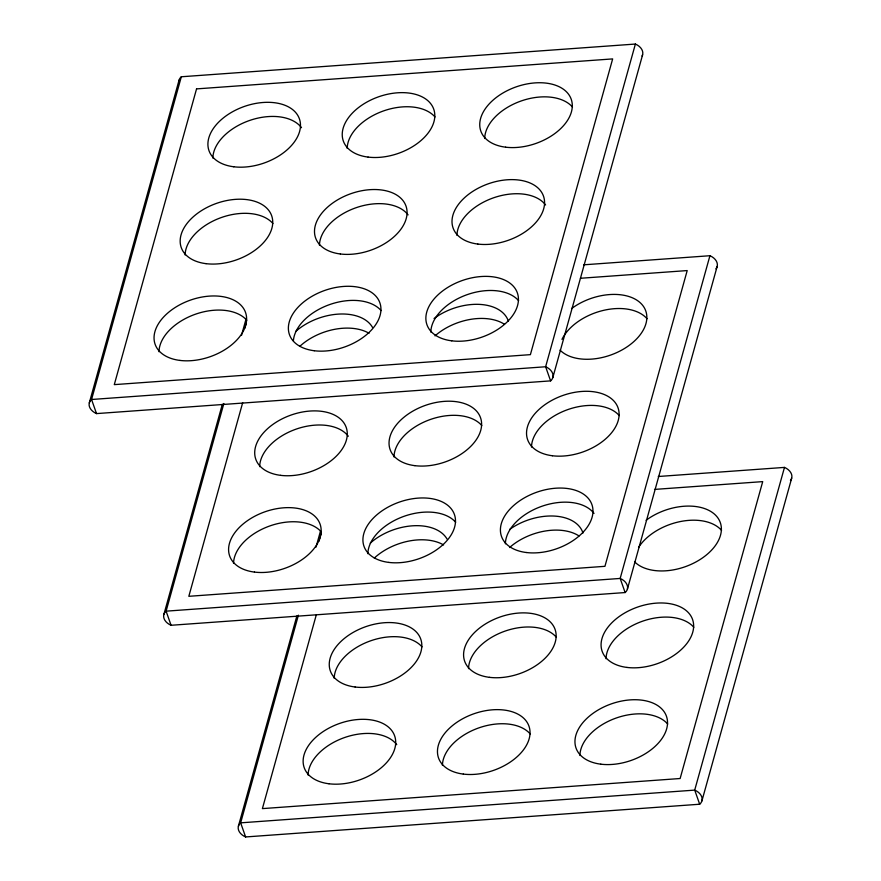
<?xml version="1.0" encoding="UTF-8"?>
<svg xmlns="http://www.w3.org/2000/svg" width="881" height="881" viewBox="0 0 881 881"><rect width="100%" height="100%" fill="white"/><g stroke="black" fill="none" stroke-linecap="round" stroke-linejoin="round"><path stroke-width="1.32" d="M89.311 402.837L179.074 80.127M181.321 76.768L91.558 399.489L96.525 413.596L550.592 380.878L545.625 366.76L635.388 44.05L181.321 76.768A11.982 8.568 15.5 0 0 178.92 82.781M163.855 614.52L222.353 404.225M241.482 335.441L246.262 318.25M223.862 403.509L166.102 611.161A11.982 8.568 15.5 0 0 171.068 625.279L625.136 592.55A11.982 8.568 15.5 0 0 620.169 578.443L709.932 255.721L583.729 264.818M244.83 328.128L246.306 322.831M242.682 402.683L188.831 596.305L604.939 566.318L687.202 270.577L580.436 278.275M238.399 826.191L296.886 615.896M316.026 547.123L320.431 531.254M298.406 615.191L240.645 822.843A11.982 8.568 15.5 0 0 245.612 836.95L699.679 804.232A11.982 8.568 15.5 0 0 694.713 790.114L784.475 467.404L658.272 476.5M318.999 541.121L321.213 533.192M316.224 615.103L262.395 808.615L680.132 778.518L762.715 481.621L654.517 489.418M552.839 377.52L642.601 54.809M627.382 589.202L717.145 266.48M701.926 800.873L791.689 478.163M625.136 592.55L620.169 578.443L166.102 611.161L171.068 625.279M699.679 804.232L694.713 790.114L240.645 822.843L245.612 836.95M505.386 543.819A47.926 29.965 -19.4 0 1 542.3 506.123A47.926 29.965 -19.4 0 1 594.014 513.403M561.968 339.372A47.926 29.965 -19.4 0 1 602.879 310.519A47.926 29.965 -19.4 0 1 647.017 318.713M571.549 308.603A47.926 29.965 -19.4 0 1 638.251 301.126A47.926 29.965 -19.4 0 1 625.191 348.072A47.926 29.965 -19.4 0 1 560.008 350.098M531.507 447.063A47.926 29.965 -19.4 0 1 567.43 409.72A47.926 29.965 -19.4 0 1 619.277 415.601M367.884 553.731A47.926 29.965 -19.4 0 1 403.806 516.387A47.926 29.965 -19.4 0 1 455.664 522.257M435.016 335.87A47.926 29.965 -19.4 0 1 504.461 324.274M299.76 346.387A47.926 29.965 -19.4 0 1 369.04 333.271M434.058 318.504A47.926 29.965 -19.4 0 1 508.447 321.378M295.719 331.443A47.926 29.965 -19.4 0 1 372.553 327.457M259.675 466.655A47.926 29.965 -19.4 0 1 296.6 428.959A47.926 29.965 -19.4 0 1 348.314 436.238M394.005 456.975A47.926 29.965 -19.4 0 1 429.939 419.631A47.926 29.965 -19.4 0 1 481.786 425.512M233.553 563.411A47.926 29.965 -19.4 0 1 269.487 526.067A47.926 29.965 -19.4 0 1 321.334 531.937M709.932 255.721A11.982 8.568 15.5 0 1 715.901 268.848M430.842 332.137A47.926 29.965 -19.4 0 1 466.765 294.794A47.926 29.965 -19.4 0 1 518.612 300.674M484.704 138.504A47.926 29.965 -19.4 0 1 520.627 101.161A47.926 29.965 -19.4 0 1 572.474 107.03M456.964 235.392A47.926 29.965 -19.4 0 1 493.878 197.696A47.926 29.965 -19.4 0 1 545.603 204.976M293.384 340.881A47.926 29.965 -19.4 0 1 330.122 304.408A47.926 29.965 -19.4 0 1 381.121 310.586M347.202 148.404A47.926 29.965 -19.4 0 1 383.125 111.061A47.926 29.965 -19.4 0 1 434.983 116.942M212.872 158.084A47.926 29.965 -19.4 0 1 249.797 120.4A47.926 29.965 -19.4 0 1 301.511 127.679M185.131 254.972A47.926 29.965 -19.4 0 1 221.065 217.629A47.926 29.965 -19.4 0 1 272.912 223.51M319.462 245.292A47.926 29.965 -19.4 0 1 356.387 207.608A47.926 29.965 -19.4 0 1 408.101 214.887M96.525 413.596A11.982 8.568 15.5 0 1 91.558 399.489L545.625 366.76A11.982 8.568 15.5 0 1 550.592 380.878M159.009 351.728A47.926 29.965 -19.4 0 1 194.943 314.385A47.926 29.965 -19.4 0 1 246.79 320.266M635.388 44.05A11.982 8.568 15.5 0 1 642.106 56.043M579.929 755.491A47.926 29.965 -19.4 0 1 615.852 718.147A47.926 29.965 -19.4 0 1 667.699 724.028M638.538 547.442A47.926 29.965 -19.4 0 1 680.022 521.618A47.926 29.965 -19.4 0 1 721.561 530.384M646.092 520.275A47.926 29.965 -19.4 0 1 712.795 512.797A47.926 29.965 -19.4 0 1 699.734 559.743A47.926 29.965 -19.4 0 1 634.551 561.77M606.051 658.746A47.926 29.965 -19.4 0 1 641.974 621.402A47.926 29.965 -19.4 0 1 693.821 627.272M442.427 765.402A47.926 29.965 -19.4 0 1 478.35 728.058A47.926 29.965 -19.4 0 1 530.208 733.939M509.559 547.542A47.926 29.965 -19.4 0 1 579.004 535.945M374.304 558.069A47.926 29.965 -19.4 0 1 443.584 544.943M509.659 529.404A47.926 29.965 -19.4 0 1 582.991 533.049M370.262 543.114A47.926 29.965 -19.4 0 1 447.096 539.139M334.218 678.326A47.926 29.965 -19.4 0 1 370.152 640.983A47.926 29.965 -19.4 0 1 421.999 646.863M468.549 668.646A47.926 29.965 -19.4 0 1 504.483 631.303A47.926 29.965 -19.4 0 1 556.329 637.183M308.097 775.082A47.926 29.965 -19.4 0 1 345.022 737.386A47.926 29.965 -19.4 0 1 396.736 744.676M784.475 467.404A11.982 8.568 15.5 0 1 790.444 480.519M196.551 88.893L114.288 384.634L530.395 354.647L612.658 58.906L196.551 88.893M526.276 552.508A47.926 29.965 -19.4 0 0 592.88 508.965A47.926 29.965 -19.4 0 0 520.935 499.979A47.926 29.965 -19.4 0 0 526.276 552.508M552.398 455.752A47.926 29.965 -19.4 0 0 619.013 412.22A47.926 29.965 -19.4 0 0 547.057 403.223A47.926 29.965 -19.4 0 0 552.398 455.752M388.774 562.408A47.926 29.965 -19.4 0 0 455.389 518.876A47.926 29.965 -19.4 0 0 383.444 509.879A47.926 29.965 -19.4 0 0 388.774 562.408M280.576 475.344A47.926 29.965 -19.4 0 0 347.18 431.8A47.926 29.965 -19.4 0 0 275.235 422.814A47.926 29.965 -19.4 0 0 280.576 475.344M414.896 465.664A47.926 29.965 -19.4 0 0 481.511 422.12A47.926 29.965 -19.4 0 0 409.566 413.134A47.926 29.965 -19.4 0 0 414.896 465.664M254.455 572.088A47.926 29.965 -19.4 0 0 321.058 528.556A47.926 29.965 -19.4 0 0 249.114 519.559A47.926 29.965 -19.4 0 0 254.455 572.088M451.733 340.826A47.926 29.965 -19.4 0 0 518.336 297.293A47.926 29.965 -19.4 0 0 446.392 288.296A47.926 29.965 -19.4 0 0 451.733 340.826M505.595 147.182A47.926 29.965 -19.4 0 0 572.198 103.65A47.926 29.965 -19.4 0 0 500.254 94.663A47.926 29.965 -19.4 0 0 505.595 147.182M477.854 244.07A47.926 29.965 -19.4 0 0 544.469 200.538A47.926 29.965 -19.4 0 0 472.513 191.551A47.926 29.965 -19.4 0 0 477.854 244.07M368.093 157.093A47.926 29.965 -19.4 0 0 434.707 113.561A47.926 29.965 -19.4 0 0 362.763 104.564A47.926 29.965 -19.4 0 0 368.093 157.093M314.231 350.737A47.926 29.965 -19.4 0 0 380.845 307.205A47.926 29.965 -19.4 0 0 308.901 298.207A47.926 29.965 -19.4 0 0 314.231 350.737M233.773 166.773A47.926 29.965 -19.4 0 0 300.377 123.241A47.926 29.965 -19.4 0 0 228.432 114.244A47.926 29.965 -19.4 0 0 233.773 166.773M206.033 263.661A47.926 29.965 -19.4 0 0 272.636 220.129A47.926 29.965 -19.4 0 0 200.692 211.132A47.926 29.965 -19.4 0 0 206.033 263.661M340.352 253.981A47.926 29.965 -19.4 0 0 406.967 210.449A47.926 29.965 -19.4 0 0 335.022 201.452A47.926 29.965 -19.4 0 0 340.352 253.981M179.911 360.417A47.926 29.965 -19.4 0 0 246.515 316.885A47.926 29.965 -19.4 0 0 174.57 307.887A47.926 29.965 -19.4 0 0 179.911 360.417M600.82 764.179A47.926 29.965 -19.4 0 0 667.424 720.647A47.926 29.965 -19.4 0 0 595.479 711.65A47.926 29.965 -19.4 0 0 600.82 764.179M626.942 667.424A47.926 29.965 -19.4 0 0 693.545 623.891A47.926 29.965 -19.4 0 0 621.601 614.894A47.926 29.965 -19.4 0 0 626.942 667.424M463.318 774.091A47.926 29.965 -19.4 0 0 529.933 730.558A47.926 29.965 -19.4 0 0 457.988 721.561A47.926 29.965 -19.4 0 0 463.318 774.091M355.12 687.015A47.926 29.965 -19.4 0 0 421.724 643.482A47.926 29.965 -19.4 0 0 349.779 634.485A47.926 29.965 -19.4 0 0 355.12 687.015M489.44 677.335A47.926 29.965 -19.4 0 0 556.054 633.802A47.926 29.965 -19.4 0 0 484.11 624.805A47.926 29.965 -19.4 0 0 489.44 677.335M328.987 783.771A47.926 29.965 -19.4 0 0 395.602 740.238A47.926 29.965 -19.4 0 0 323.657 731.241A47.926 29.965 -19.4 0 0 328.987 783.771"/></g></svg>
